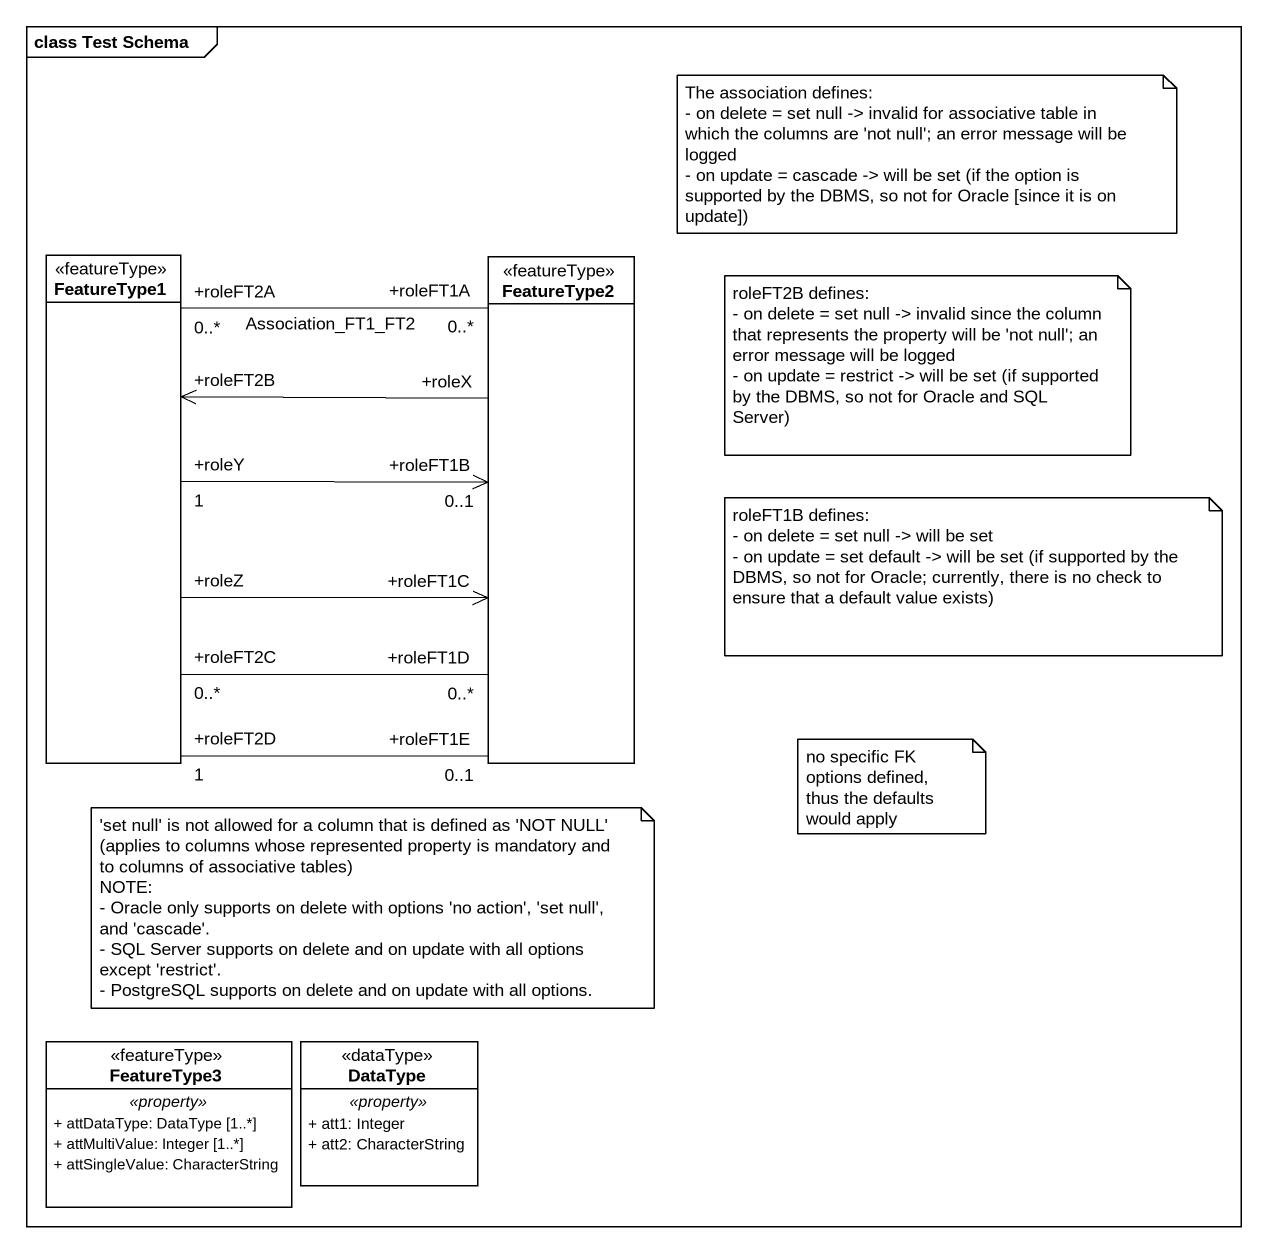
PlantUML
@startuml
mainframe class Test Schema
hide circle
hide empty members
skinparam classAttributeIconSize 0
class FeatureType1 <<featureType>>
class FeatureType2 <<featureType>>
class FeatureType3 <<featureType>> {
  .. <<property>> ..
  + attDataType: DataType [1..*]
  + attMultiValue: Integer [1..*]
  + attSingleValue: CharacterString
}
class DataType <<dataType>> {
  .. <<property>> ..
  + att1: Integer
  + att2: CharacterString
}
FeatureType1 "+roleFT2A\n0..*" -right- "+roleFT1A\n0..*" FeatureType2 : Association_FT1_FT2
FeatureType1 "+roleY\n1" -right-> "+roleFT1B\n0..1" FeatureType2
FeatureType1 "+roleZ" -right-> "+roleFT1C" FeatureType2
FeatureType1 "+roleFT2C\n0..*" -right- "+roleFT1D\n0..*" FeatureType2
FeatureType1 "+roleFT2D\n1" -right- "+roleFT1E\n0..1" FeatureType2
FeatureType2 "+roleX" -left-> "+roleFT2B" FeatureType1
note as N1
  The association defines:
  - on delete = set null -> invalid for associative table in which the columns are 'not null'; an error message will be logged
  - on update = cascade -> will be set (if the option is supported by the DBMS, so not for Oracle [since it is on update])
end note
note as N2
  roleFT2B defines:
  - on delete = set null -> invalid since the column that represents the property will be 'not null'; an error message will be logged
  - on update = restrict -> will be set (if supported by the DBMS, so not for Oracle and SQL Server)
end note
note as N3
  roleFT1B defines:
  - on delete = set null -> will be set
  - on update = set default -> will be set (if supported by the DBMS, so not for Oracle; currently, there is no check to ensure that a default value exists)
end note
note as N4
  ~'set null' is not allowed for a column that is defined as 'NOT NULL' (applies to columns whose represented property is mandatory and to columns of associative tables)
  NOTE:
  - Oracle only supports on delete with options 'no action', 'set null', and 'cascade'.
  - SQL Server supports on delete and on update with all options except 'restrict'.
  - PostgreSQL supports on delete and on update with all options.
end note
note as N5
  no specific FK options defined, thus the defaults would apply
end note
@enduml
